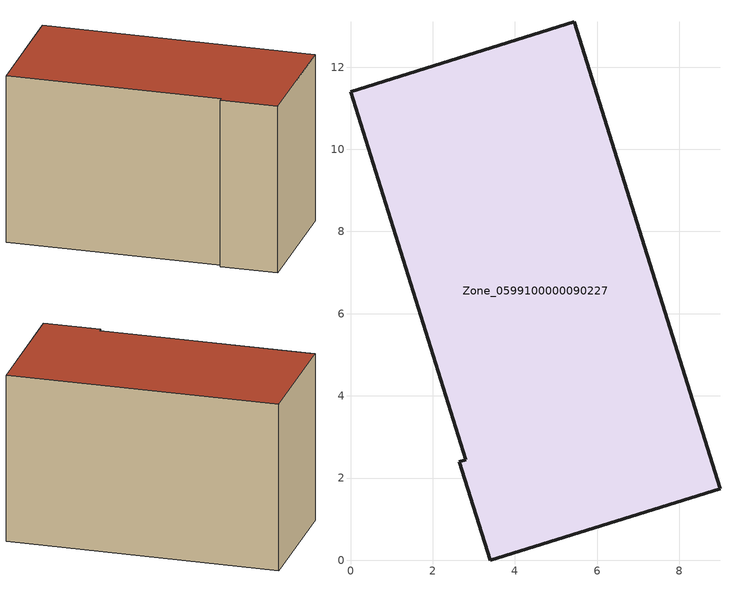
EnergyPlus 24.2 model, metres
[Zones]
Zone_0599100000090227
 floor ground (C_G): 2.65,2.4 2.8,2.44 0,11.4 5.45,13.1 8.99,1.74 3.4,0 z0
 wall outside (C_F): 2.8,2.44 2.65,2.4 3.4,0 8.99,1.74 5.45,13.1 0,11.4 2.8,2.44 z0:7.59
 roof outside (C_R): 5.45,13.1 0,11.4 2.8,2.44 2.65,2.4 3.4,0 8.99,1.74 z7.59
[BUILDING]
Pand.0599100000090227: North Axis=0; Terrain=City; Loads Convergence Tolerance Value=0.04; Temperature Convergence Tolerance Value=0.4; Solar Distribution=FullExterior; Maximum Number of Warmup Days=25; Minimum Number of Warmup Days=1
[Site:Location]
Rotterdam.The.Hague.AP_ZH_NLD Design_Conditions: Latitude=51.96; Longitude=4.45; Time Zone=1; Elevation=-4.5
[SITE:GROUNDTEMPERATURE:BUILDINGSURFACE]
18, 18, 18, 18, 18, 18, 18, 18, 18, 18, 18, 18
[MATERIAL] Thermal Absorptance=0.9; Solar Absorptance=0.7; Visible Absorptance=0.7
Name | Roughness | Thickness | Conductivity | Density | Specific Heat
G.TI.1975-1991 | MediumSmooth | 0.15 | 0.288461 | 540 | 1210
F.TI.1975-1991 | Rough | 0.3 | 0.230769 | 1920 | 840
R.TI.1975-1991 | MediumRough | 0.2 | 0.153846 | 1500 | 1000
[CONSTRUCTION]
C_G: G.TI.1975-1991
C_F: F.TI.1975-1991
C_R: R.TI.1975-1991
[ZONE]
Zone_0599100000090227: Type=1; Multiplier=1; Ceiling Height=Autocalculate; Volume=Autocalculate; Floor Area=autocalculate; Part of Total Floor Area=Yes
[ZONEINFILTRATION:DESIGNFLOWRATE]
Infil_Zone_0599100000090227: Zone or ZoneList or Space or SpaceList=Zone_0599100000090227; Schedule=AlwaysOn; Design Flow Rate Calculation Method=Flow/Area; Flow Rate per Floor Area=0.003; Constant Term Coefficient=1; Temperature Term Coefficient=0; Velocity Term Coefficient=0; Velocity Squared Term Coefficient=0
[HVACTEMPLATE:ZONE:IDEALLOADSAIRSYSTEM]
Zone_0599100000090227: Maximum Heating Supply Air Temperature=50; Minimum Cooling Supply Air Temperature=13; Maximum Heating Supply Air Humidity Ratio=0.0156; Minimum Cooling Supply Air Humidity Ratio=0.0077; Heating Limit=NoLimit; Cooling Limit=NoLimit; Dehumidification Control Type=ConstantSensibleHeatRatio; Cooling Sensible Heat Ratio=0.7; Dehumidification Setpoint=60; Humidification Control Type=None; Humidification Setpoint=30; Outdoor Air Method=None; Outdoor Air Flow Rate per Person=0.00944; Outdoor Air Flow Rate per Zone Floor Area=0; Outdoor Air Flow Rate per Zone=0; Demand Controlled Ventilation Type=None; Outdoor Air Economizer Type=NoEconomizer; Heat Recovery Type=None; Sensible Heat Recovery Effectiveness=0.7; Latent Heat Recovery Effectiveness=0.65
[ZONECONTROL:THERMOSTAT]
ThermostatControl_Zone_0599100000090227: Zone or ZoneList=Zone_0599100000090227; Control Type Schedule=DualSetpointControlType; Control 1=Thermostat_Zone_0599100000090227; Temperature Difference Between Cutout And Setpoint=0
[THERMOSTATSETPOINT:DUALSETPOINT]
Thermostat_Zone_0599100000090227: Heating Setpoint Temperature Schedule=HeatingSetpoint_Zone_0599100000090227; Cooling Setpoint Temperature Schedule=CoolingSetpoint_Zone_0599100000090227
[SCHEDULE:COMPACT]
HeatingSetpoint_Zone_0599100000090227: Through: 12/31, For: AllDays, Until: 24:00, 21
CoolingSetpoint_Zone_0599100000090227: Through: 12/31, For: AllDays, Until: 24:00, 24
DualSetpointControlType: Through: 12/31, For: AllDays, Until: 24:00, 4
AlwaysOn: Through: 12/31, For: AllDays, Until: 24:00, 1
